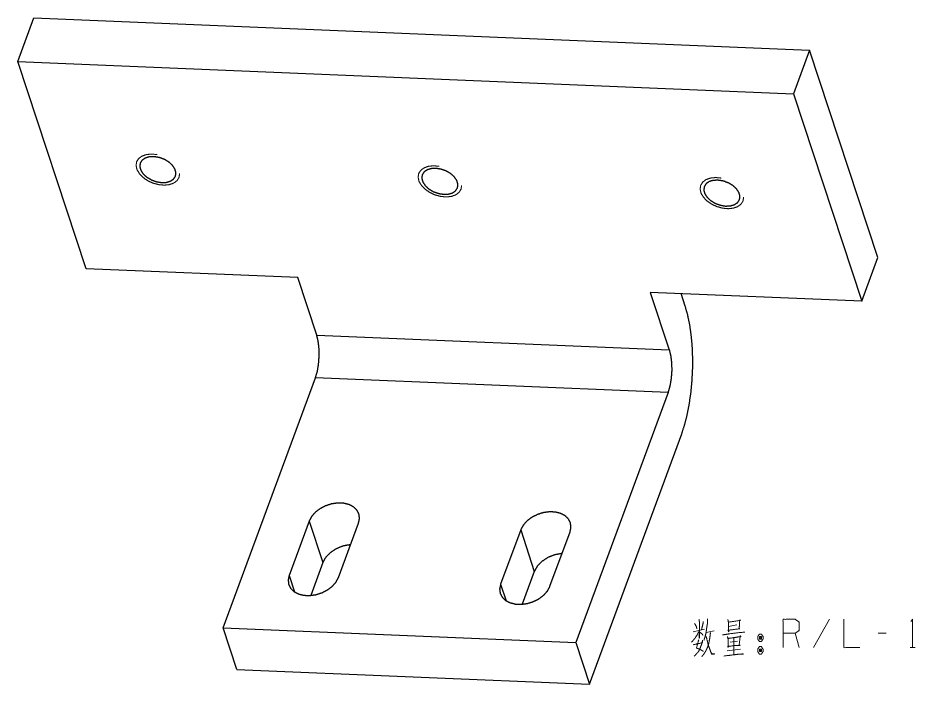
# Model space of a CAD drawing. Header units: millimetres. Extents: x 0 to 420, y 0 to 297.
# Drawn here: x 227.7 to 346.9, y 57.1 to 145.5 of the extents above; entities that cross this region are included whole.
import ezdxf

# ---------------------------------------------------------------- set-up
doc = ezdxf.new("R2010")
doc.units = ezdxf.units.MM
doc.layers.add('1', color=7, linetype='Continuous', true_color=0xffffff)

msp = doc.modelspace()

# ---------------------------------------------------------------- linework, layer by layer
at = {"layer": '1', "color": 30, "linetype": 'Continuous', "lineweight": 25}
for p, q in [((227.72, 139.74), (229.85, 145.54)), ((229.85, 145.54), (332.91, 141.24)), ((332.91, 141.24), (330.78, 135.45)), ((341.98, 113.72), (332.91, 141.24)), ((236.8, 112.22), (227.72, 139.74)), ((227.72, 139.74), (330.78, 135.45)), ((330.78, 135.45), (339.85, 107.92)), ((339.85, 107.92), (341.98, 113.72)), ((264.9, 111.05), (236.8, 112.22)), ((267.42, 103.41), (264.9, 111.05)), ((311.75, 109.09), (314.27, 101.46)), ((339.85, 107.92), (311.75, 109.09)), ((316.39, 107.25), (315.84, 108.92)), ((267.42, 103.41), (314.27, 101.46)), ((255, 64.51), (267.26, 97.75)), ((314.11, 95.8), (267.26, 97.75)), ((314.11, 95.8), (301.84, 62.56)), ((303.66, 57.06), (315.92, 90.28)), ((266.42, 78.71), (263.75, 71.48)), ((266.42, 78.71), (268.23, 73.19)), ((270.31, 71.21), (272.98, 78.44)), ((294.53, 77.54), (291.86, 70.31)), ((294.53, 77.54), (296.34, 72.02)), ((298.42, 70.04), (301.09, 77.27)), ((268.23, 73.19), (266.62, 68.83)), ((296.34, 72.02), (294.73, 67.66)), ((263.75, 71.48), (264.47, 69.3)), ((291.86, 70.31), (292.58, 68.12)), ((256.82, 59.01), (255, 64.51)), ((255, 64.51), (301.84, 62.56)), ((301.84, 62.56), (303.66, 57.06)), ((256.82, 59.01), (303.66, 57.06))]:
    msp.add_line(p, q, dxfattribs=at)
at = {"layer": '1', "color": 95, "linetype": 'Continuous', "lineweight": 18}
for p, q in [((335.55, 65.66), (333.44, 61.92)), ((322.14, 64.72), (323.25, 64.92)), ((317.46, 64.01), (318.97, 64.33)), ((319.19, 63.89), (320.22, 64.13)), ((322.83, 63.22), (322.83, 60.94)), ((331.52, 61.92), (330.99, 63.81)), ((343.09, 63.81), (342.04, 63.81)), ((322.36, 62.63), (323.34, 62.75)), ((321.97, 61.49), (323.75, 61.69)), ((346.27, 61.92), (346.93, 61.92))]:
    msp.add_line(p, q, dxfattribs=at)
at = {"layer": '1', "color": 30, "linetype": 'Continuous', "lineweight": 13}
for points, knots in [([(246.22, 127.39), (245.47, 127.46), (244.78, 127.39), (244.2, 127.18), (243.76, 126.86), (243.49, 126.43), (243.42, 125.93), (243.54, 125.39), (243.86, 124.86), (244.33, 124.36), (244.95, 123.93), (245.65, 123.6), (246.41, 123.4), (247.15, 123.33), (247.84, 123.4), (248.42, 123.6), (248.86, 123.93), (249.13, 124.36), (249.2, 124.86)], [0, 0, 0.065643, 0.126295, 0.180614, 0.228784, 0.273016, 0.317247, 0.365418, 0.41974, 0.480392, 0.546036, 0.614395, 0.682754, 0.748396, 0.809047, 0.863368, 0.911538, 0.955768, 1, 1]), ([(283.69, 125.83), (282.95, 125.9), (282.26, 125.83), (281.68, 125.62), (281.24, 125.29), (280.97, 124.87), (280.9, 124.37), (281.02, 123.83), (281.33, 123.3), (281.81, 122.8), (282.42, 122.37), (283.13, 122.04), (283.88, 121.83), (284.63, 121.76), (285.31, 121.83), (285.9, 122.04), (286.34, 122.37), (286.6, 122.8), (286.68, 123.3)], [0, 0, 0.065643, 0.126293, 0.180613, 0.228783, 0.273014, 0.317246, 0.365417, 0.419738, 0.480391, 0.546035, 0.614394, 0.682753, 0.748396, 0.809047, 0.863366, 0.911536, 0.955769, 1, 1]), ([(321.17, 124.27), (320.42, 124.34), (319.74, 124.27), (319.15, 124.06), (318.71, 123.73), (318.45, 123.3), (318.37, 122.8), (318.49, 122.27), (318.81, 121.73), (319.28, 121.24), (319.9, 120.81), (320.6, 120.48), (321.36, 120.27), (322.1, 120.2), (322.79, 120.27), (323.37, 120.48), (323.81, 120.81), (324.08, 121.24), (324.15, 121.73)], [0, 0, 0.065643, 0.126293, 0.180614, 0.228784, 0.273016, 0.317247, 0.365418, 0.41974, 0.480392, 0.546035, 0.614394, 0.682753, 0.748395, 0.809048, 0.863367, 0.911537, 0.955769, 1, 1])]:
    msp.add_open_spline(points, degree=1, knots=knots, dxfattribs=at)
at = {"layer": '1', "color": 30, "linetype": 'Continuous', "lineweight": 25}
for points, knots in [([(248.58, 125.48), (248.72, 124.99), (248.66, 124.53), (248.41, 124.15), (247.99, 123.86), (247.44, 123.7), (246.79, 123.68), (246.1, 123.79), (245.44, 124.04), (244.84, 124.39), (244.36, 124.83), (244.04, 125.31), (243.91, 125.8), (243.96, 126.25), (244.21, 126.64), (244.63, 126.92), (245.19, 127.09), (245.83, 127.11), (246.52, 126.99), (247.19, 126.75), (247.78, 126.39), (248.26, 125.96), (248.58, 125.48)], [0, 0, 0.039095, 0.074517, 0.109932, 0.149012, 0.193588, 0.243465, 0.29704, 0.351931, 0.405513, 0.455404, 0.499999, 0.539095, 0.574517, 0.609932, 0.649013, 0.693589, 0.743466, 0.79704, 0.851932, 0.905514, 0.955405, 1, 1]), ([(286.06, 123.91), (286.19, 123.43), (286.13, 122.97), (285.88, 122.58), (285.47, 122.3), (284.91, 122.14), (284.26, 122.12), (283.58, 122.23), (282.91, 122.48), (282.31, 122.83), (281.84, 123.27), (281.52, 123.75), (281.38, 124.24), (281.44, 124.69), (281.69, 125.08), (282.11, 125.36), (282.66, 125.52), (283.31, 125.55), (283.99, 125.43), (284.66, 125.19), (285.26, 124.83), (285.74, 124.4), (286.06, 123.91)], [0, 0, 0.039095, 0.074517, 0.109932, 0.149012, 0.19359, 0.243466, 0.29704, 0.351931, 0.405513, 0.455406, 0.5, 0.539096, 0.574517, 0.609932, 0.649012, 0.69359, 0.743465, 0.797039, 0.851931, 0.905513, 0.955406, 1, 1]), ([(323.53, 122.35), (323.67, 121.86), (323.61, 121.41), (323.36, 121.02), (322.94, 120.74), (322.39, 120.58), (321.74, 120.55), (321.06, 120.67), (320.39, 120.91), (319.79, 121.27), (319.31, 121.71), (318.99, 122.19), (318.86, 122.67), (318.92, 123.13), (319.16, 123.52), (319.58, 123.8), (320.14, 123.96), (320.78, 123.98), (321.47, 123.87), (322.14, 123.62), (322.73, 123.27), (323.21, 122.83), (323.53, 122.35)], [0, 0, 0.039096, 0.074517, 0.109933, 0.149013, 0.193589, 0.243467, 0.297039, 0.351932, 0.405515, 0.455406, 0.5, 0.539096, 0.574517, 0.609932, 0.649012, 0.693589, 0.743466, 0.79704, 0.851932, 0.905514, 0.955405, 1, 1]), ([(315.92, 90.28), (316.31, 91.48), (316.65, 92.81), (316.93, 94.23), (317.15, 95.73), (317.3, 97.28), (317.38, 98.85), (317.39, 100.42), (317.33, 101.95), (317.19, 103.42), (316.99, 104.81), (316.72, 106.1), (316.39, 107.25)], [0, 0, 0.073594, 0.153089, 0.237409, 0.325347, 0.415607, 0.506834, 0.597653, 0.686695, 0.772639, 0.854233, 0.930347, 1, 1]), ([(267.26, 97.75), (267.51, 98.59), (267.67, 99.57), (267.75, 100.61), (267.73, 101.64), (267.62, 102.6), (267.42, 103.41)], [0, 0, 0.153067, 0.325338, 0.506847, 0.686728, 0.85427, 1, 1]), ([(314.27, 101.46), (314.46, 100.64), (314.58, 99.69), (314.6, 98.66), (314.52, 97.62), (314.35, 96.64), (314.11, 95.8)], [0, 0, 0.14573, 0.313272, 0.493155, 0.674664, 0.846933, 1, 1]), ([(272.98, 78.44), (273.11, 79.05), (273.04, 79.63), (272.77, 80.15), (272.33, 80.58), (271.74, 80.89), (271.02, 81.07), (270.23, 81.1), (269.41, 80.99), (268.61, 80.73), (267.86, 80.35), (267.23, 79.87), (266.74, 79.31), (266.42, 78.71)], [0, 0, 0.066699, 0.129479, 0.192003, 0.258033, 0.330075, 0.408874, 0.493635, 0.582472, 0.672859, 0.762046, 0.847455, 0.927094, 1, 1]), ([(301.09, 77.27), (301.21, 77.87), (301.14, 78.46), (300.88, 78.98), (300.44, 79.41), (299.84, 79.72), (299.13, 79.9), (298.34, 79.93), (297.52, 79.82), (296.71, 79.56), (295.97, 79.18), (295.34, 78.7), (294.85, 78.14), (294.53, 77.54)], [0, 0, 0.066699, 0.129479, 0.192003, 0.258032, 0.330074, 0.408875, 0.493636, 0.582473, 0.67286, 0.762047, 0.847456, 0.927095, 1, 1]), ([(271.92, 75.57), (270.96, 75.4), (270.04, 75.04), (269.24, 74.52), (268.62, 73.89), (268.23, 73.19)], [0, 0, 0.212066, 0.426028, 0.633065, 0.825752, 1, 1]), ([(300.03, 74.4), (299.07, 74.23), (298.15, 73.87), (297.35, 73.35), (296.73, 72.72), (296.34, 72.02)], [0, 0, 0.212062, 0.42603, 0.633067, 0.825752, 1, 1]), ([(263.75, 71.48), (263.63, 70.87), (263.7, 70.29), (263.96, 69.77), (264.4, 69.34), (265, 69.03), (265.71, 68.85), (266.5, 68.82), (267.32, 68.93), (268.13, 69.19), (268.87, 69.57), (269.5, 70.05), (269.99, 70.61), (270.31, 71.21)], [0, 0, 0.066699, 0.129479, 0.192003, 0.258033, 0.330073, 0.408874, 0.493635, 0.582472, 0.672859, 0.762046, 0.847455, 0.927094, 1, 1]), ([(291.86, 70.31), (291.73, 69.7), (291.8, 69.12), (292.07, 68.6), (292.51, 68.17), (293.11, 67.86), (293.82, 67.68), (294.61, 67.65), (295.43, 67.76), (296.24, 68.02), (296.98, 68.4), (297.61, 68.88), (298.1, 69.44), (298.42, 70.04)], [0, 0, 0.066699, 0.129478, 0.192003, 0.258033, 0.330075, 0.408874, 0.493635, 0.582471, 0.67286, 0.762047, 0.847456, 0.927095, 1, 1])]:
    msp.add_open_spline(points, degree=1, knots=knots, dxfattribs=at)
at = {"layer": '1', "color": 95, "linetype": 'Continuous', "lineweight": 18}
for points, knots in [([(318.22, 65.63), (318.27, 65.35), (318.27, 63.18), (318.22, 63.46), (318.27, 63.7)], [0, 0, 0.094654, 0.823643, 0.918297, 1, 1]), ([(319.36, 65.7), (319.36, 65.47), (319.33, 65.03), (319.24, 64.48), (319.16, 63.89), (319.05, 63.42), (318.91, 62.99), (318.88, 62.87)], [0, 0, 0.08186, 0.232244, 0.425427, 0.632112, 0.800314, 0.957948, 1, 1]), ([(322.06, 65.63), (322.14, 65.23), (322.17, 64.01), (322.08, 64.21), (323.64, 64.4), (323.56, 64.4), (323.64, 65.59), (323.73, 65.51), (322.14, 65.27)], [0, 0, 0.062938, 0.253849, 0.287287, 0.532982, 0.546038, 0.731203, 0.749152, 1, 1]), ([(329.4, 61.92), (329.4, 65.66), (330.99, 65.66), (331.52, 65.31), (331.52, 64.17), (330.99, 63.81), (329.4, 63.81)], [0, 0, 0.400952, 0.571035, 0.639278, 0.761674, 0.829917, 1, 1]), ([(337.47, 65.66), (337.47, 61.92), (339.59, 61.92)], [0, 0, 0.638733, 1, 1]), ([(346.38, 65.35), (346.6, 65.66), (346.6, 61.92)], [0, 0, 0.093487, 1, 1]), ([(317.63, 65.11), (317.88, 64.68), (317.94, 64.4)], [0, 0, 0.640216, 1, 1]), ([(318.77, 65.35), (318.77, 65.15), (318.55, 64.25)], [0, 0, 0.174306, 1, 1]), ([(318.24, 64.05), (317.99, 63.62), (317.74, 63.22), (317.49, 62.91), (317.24, 62.63)], [0, 0, 0.287238, 0.55514, 0.786184, 1, 1]), ([(318.27, 63.97), (318.6, 63.74), (318.77, 63.54)], [0, 0, 0.613108, 1, 1]), ([(319.75, 63.89), (319.66, 63.22), (319.58, 62.75), (319.5, 62.36), (319.38, 62), (319.16, 61.53), (318.97, 61.18), (318.74, 60.86), (318.58, 60.7)], [0, 0, 0.194372, 0.33263, 0.448612, 0.555645, 0.70616, 0.82269, 0.933851, 1, 1]), ([(319.13, 63.38), (319.19, 63.3), (319.47, 62.2), (319.66, 61.69), (319.86, 61.14), (319.91, 61.02), (320.33, 61.06), (319.91, 61.1), (319.77, 61.33)], [0, 0, 0.026718, 0.341744, 0.493484, 0.655464, 0.691645, 0.807839, 0.924033, 1, 1]), ([(321.33, 63.58), (322.33, 63.74), (324.31, 63.97)], [0, 0, 0.33759, 1, 1]), ([(322, 63.38), (322.08, 63.07), (322.11, 62.12), (322.11, 61.92), (322.03, 62.04), (322.89, 62.16), (323.67, 62.2), (323.56, 62.24), (323.7, 63.46), (323.81, 63.38), (322.86, 63.22), (322.08, 63.11)], [0, 0, 0.050173, 0.195727, 0.226037, 0.24831, 0.382415, 0.502573, 0.520756, 0.7099, 0.730899, 0.878625, 1, 1]), ([(326.51, 63.7), (326.26, 63.7), (326.03, 63.38), (326.03, 63.03), (326.26, 62.71), (326.51, 62.71), (326.73, 63.03), (326.73, 63.38), (326.51, 63.7)], [0, 0, 0.091008, 0.231142, 0.359869, 0.500004, 0.591013, 0.731144, 0.85987, 1, 1]), ([(326.26, 63.03), (326.51, 63.03), (326.26, 63.38), (326.26, 63.03)], [0, 0, 0.241156, 0.658897, 1, 1]), ([(326.51, 63.03), (326.51, 63.38), (326.26, 63.38)], [0, 0, 0.585827, 1, 1]), ([(317.46, 62.28), (318.66, 62.55), (318.69, 62.91), (318.69, 62.75), (318.55, 62.28), (318.35, 61.77), (318.16, 61.37), (317.94, 61.14), (317.74, 60.9), (317.6, 60.78)], [0, 0, 0.30447, 0.392578, 0.431617, 0.55371, 0.68947, 0.798365, 0.878842, 0.954749, 1, 1]), ([(318.19, 62.95), (317.88, 61.85), (318.08, 61.77), (318.3, 61.69), (318.52, 61.57), (318.8, 61.41)], [0, 0, 0.52911, 0.626298, 0.735532, 0.852097, 1, 1]), ([(326.73, 61.69), (326.51, 62.04), (326.26, 62.04), (326.03, 61.69), (326.03, 61.37), (326.26, 61.02), (326.51, 61.02), (326.73, 61.37), (326.73, 61.69)], [0, 0, 0.149198, 0.238508, 0.38771, 0.499998, 0.649202, 0.738512, 0.887711, 1, 1]), ([(321.53, 60.78), (322.83, 60.94), (323.47, 61.02), (324.14, 61.02), (324.06, 61.06), (323.64, 61.02)], [0, 0, 0.419314, 0.624579, 0.837164, 0.866544, 1, 1]), ([(326.26, 61.69), (326.26, 61.37), (326.51, 61.37)], [0, 0, 0.556989, 1, 1]), ([(326.51, 61.69), (326.26, 61.69), (326.51, 61.37), (326.51, 61.69)], [0, 0, 0.258816, 0.674596, 1, 1])]:
    msp.add_open_spline(points, degree=1, knots=knots, dxfattribs=at)

doc.saveas('drawing.dxf')
